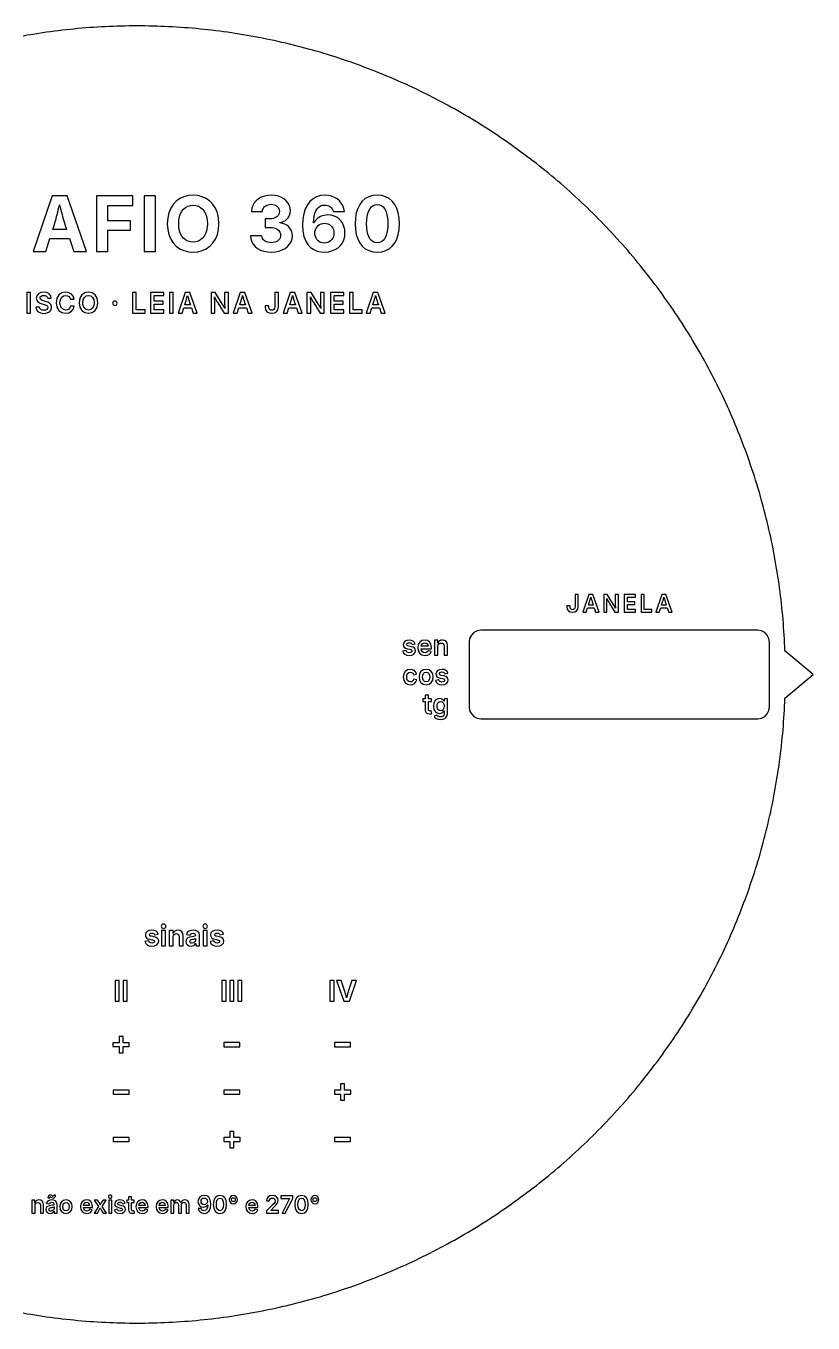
# Model space of a CAD drawing. Header units: millimetres. Extents: x 0 to 202, y 0 to 164.
# Drawn here: x 102 to 201.5, y 0 to 164 of the extents above; entities that cross this region are included whole.
import ezdxf

# ---------------------------------------------------------------- set-up
doc = ezdxf.new("R2010")
doc.units = ezdxf.units.MM
doc.layers.add('CORTE', color=1, linetype='CONTINUOUS')
doc.layers.add('GRAVAR', color=7, linetype='CONTINUOUS')

msp = doc.modelspace()

# ---------------------------------------------------------------- linework, layer by layer
at = {"layer": 'CORTE'}
msp.add_lwpolyline([(101.609, 1.273), (102.1, 1.187), (102.593, 1.104), (103.085, 1.023), (103.579, 0.946), (104.072, 0.872), (104.566, 0.801), (105.061, 0.733), (105.556, 0.668), (106.051, 0.606), (106.547, 0.547), (107.043, 0.491), (107.539, 0.438), (108.036, 0.388), (108.533, 0.341), (109.03, 0.297), (109.527, 0.256), (110.025, 0.218), (110.523, 0.183), (111.021, 0.151), (111.52, 0.122), (112.018, 0.097), (112.517, 0.074), (113.016, 0.054), (113.515, 0.038), (114.014, 0.024), (114.513, 0.013), (115.012, 0.006), (115.511, 0.001), (116.01, 0), (116.509, 0.002), (117.008, 0.006), (117.508, 0.014), (118.007, 0.025), (118.506, 0.038), (119.005, 0.055), (119.503, 0.075), (120.002, 0.098), (120.501, 0.124), (120.999, 0.153), (121.497, 0.184), (121.995, 0.219), (122.493, 0.257), (122.99, 0.298), (123.487, 0.343), (123.984, 0.39), (124.481, 0.44), (124.977, 0.493), (125.473, 0.549), (125.969, 0.608), (126.464, 0.67), (126.959, 0.736), (127.454, 0.804), (127.948, 0.875), (128.441, 0.949), (128.935, 1.027), (129.427, 1.107), (129.92, 1.19), (130.411, 1.276), (130.902, 1.366), (131.393, 1.458), (131.883, 1.553), (132.372, 1.651), (132.861, 1.752), (133.349, 1.856), (133.837, 1.964), (134.324, 2.074), (134.81, 2.187), (135.296, 2.303), (135.78, 2.422), (136.265, 2.543), (136.748, 2.668), (137.23, 2.796), (137.712, 2.927), (138.193, 3.06), (138.673, 3.197), (139.153, 3.336), (139.631, 3.479), (140.109, 3.624), (140.585, 3.772), (141.061, 3.923), (141.536, 4.077), (142.01, 4.234), (142.483, 4.394), (142.955, 4.557), (143.426, 4.722), (143.895, 4.891), (144.364, 5.062), (144.832, 5.236), (145.299, 5.413), (145.765, 5.593), (146.229, 5.775), (146.693, 5.961), (147.155, 6.149), (147.616, 6.34), (148.076, 6.534), (148.535, 6.731), (148.993, 6.93), (149.449, 7.132), (149.904, 7.337), (150.358, 7.545), (150.811, 7.756), (151.262, 7.969), (151.712, 8.185), (152.161, 8.404), (152.608, 8.625), (153.054, 8.849), (153.499, 9.076), (153.942, 9.306), (154.384, 9.538), (154.824, 9.773), (155.263, 10.011), (155.701, 10.251), (156.137, 10.494), (156.571, 10.74), (157.004, 10.988), (157.436, 11.239), (157.866, 11.493), (158.294, 11.749), (158.721, 12.008), (159.146, 12.269), (159.57, 12.533), (159.992, 12.8), (160.413, 13.069), (160.831, 13.34), (161.249, 13.615), (161.664, 13.891), (162.078, 14.171), (162.49, 14.452), (162.9, 14.737), (163.309, 15.023), (163.716, 15.313), (164.121, 15.604), (164.524, 15.898), (164.925, 16.195), (165.325, 16.494), (165.723, 16.796), (166.119, 17.099), (166.513, 17.406), (166.906, 17.714), (167.296, 18.026), (167.684, 18.339), (168.071, 18.655), (168.456, 18.973), (168.838, 19.293), (169.219, 19.616), (169.598, 19.941), (169.975, 20.269), (170.349, 20.599), (170.722, 20.931), (171.093, 21.265), (171.462, 21.601), (171.828, 21.94), (172.193, 22.281), (172.555, 22.624), (172.916, 22.97), (173.274, 23.317), (173.63, 23.667), (173.984, 24.019), (174.336, 24.373), (174.686, 24.729), (175.034, 25.087), (175.379, 25.448), (175.722, 25.81), (176.063, 26.175), (176.402, 26.542), (176.738, 26.91), (177.072, 27.281), (177.404, 27.654), (177.734, 28.029), (178.062, 28.406), (178.387, 28.784), (178.709, 29.165), (179.03, 29.548), (179.348, 29.933), (179.664, 30.319), (179.977, 30.708), (180.288, 31.098), (180.597, 31.49), (180.903, 31.885), (181.207, 32.281), (181.509, 32.678), (181.808, 33.078), (182.104, 33.48), (182.398, 33.883), (182.69, 34.288), (182.979, 34.695), (183.266, 35.104), (183.55, 35.514), (183.832, 35.926), (184.111, 36.34), (184.388, 36.755), (184.662, 37.172), (184.934, 37.591), (185.203, 38.012), (185.469, 38.434), (185.733, 38.858), (185.995, 39.283), (186.253, 39.71), (186.509, 40.138), (186.763, 40.568), (187.014, 41), (187.262, 41.433), (187.508, 41.867), (187.751, 42.303), (187.991, 42.741), (188.229, 43.18), (188.464, 43.62), (188.696, 44.062), (188.926, 44.505), (189.153, 44.95), (189.377, 45.396), (189.598, 45.843), (189.817, 46.292), (190.033, 46.742), (190.246, 47.193), (190.457, 47.646), (190.665, 48.1), (190.87, 48.555), (191.072, 49.012), (191.271, 49.469), (191.468, 49.928), (191.662, 50.388), (191.853, 50.849), (192.041, 51.312), (192.226, 51.775), (192.409, 52.24), (192.589, 52.705), (192.766, 53.172), (192.94, 53.64), (193.111, 54.109), (193.279, 54.579), (193.445, 55.05), (193.607, 55.522), (193.767, 55.995), (193.924, 56.468), (194.078, 56.943), (194.229, 57.419), (194.377, 57.896), (194.522, 58.373), (194.665, 58.852), (194.804, 59.331), (194.941, 59.811), (195.074, 60.292), (195.205, 60.774), (195.333, 61.257), (195.458, 61.74), (195.58, 62.224), (195.698, 62.709), (195.814, 63.194), (195.927, 63.681), (196.037, 64.167), (196.145, 64.655), (196.249, 65.143), (196.35, 65.632), (196.448, 66.121), (196.543, 66.612), (196.635, 67.102), (196.725, 67.593), (196.811, 68.085), (196.894, 68.577), (196.974, 69.07), (197.051, 69.563), (197.126, 70.057), (197.197, 70.551), (197.265, 71.045), (197.33, 71.54), (197.392, 72.035), (197.451, 72.531), (197.508, 73.027), (197.561, 73.523), (197.611, 74.02), (197.658, 74.517), (197.702, 75.014), (197.743, 75.512), (197.781, 76.01), (197.816, 76.508), (197.848, 77.006), (197.877, 77.504), (197.903, 78.003), (197.925, 78.501), (197.945, 79), (201.5, 82), (197.945, 85), (197.925, 85.499), (197.903, 85.997), (197.877, 86.496), (197.848, 86.994), (197.816, 87.492), (197.781, 87.99), (197.743, 88.488), (197.702, 88.986), (197.658, 89.483), (197.611, 89.98), (197.561, 90.477), (197.508, 90.973), (197.451, 91.469), (197.392, 91.965), (197.33, 92.46), (197.265, 92.955), (197.197, 93.449), (197.126, 93.943), (197.051, 94.437), (196.974, 94.93), (196.894, 95.423), (196.811, 95.915), (196.725, 96.407), (196.635, 96.898), (196.543, 97.388), (196.448, 97.879), (196.35, 98.368), (196.249, 98.857), (196.145, 99.345), (196.037, 99.833), (195.927, 100.319), (195.814, 100.806), (195.698, 101.291), (195.58, 101.776), (195.458, 102.26), (195.333, 102.743), (195.205, 103.226), (195.074, 103.708), (194.941, 104.189), (194.804, 104.669), (194.665, 105.148), (194.522, 105.627), (194.377, 106.104), (194.229, 106.581), (194.078, 107.057), (193.924, 107.532), (193.767, 108.005), (193.607, 108.478), (193.445, 108.95), (193.279, 109.421), (193.111, 109.891), (192.94, 110.36), (192.766, 110.828), (192.589, 111.295), (192.409, 111.76), (192.226, 112.225), (192.041, 112.688), (191.853, 113.151), (191.662, 113.612), (191.468, 114.072), (191.271, 114.531), (191.072, 114.988), (190.87, 115.445), (190.665, 115.9), (190.457, 116.354), (190.246, 116.807), (190.033, 117.258), (189.817, 117.708), (189.598, 118.157), (189.377, 118.604), (189.153, 119.05), (188.926, 119.495), (188.696, 119.938), (188.464, 120.38), (188.229, 120.82), (187.991, 121.259), (187.751, 121.697), (187.508, 122.133), (187.262, 122.567), (187.014, 123), (186.763, 123.432), (186.509, 123.862), (186.253, 124.29), (185.995, 124.717), (185.733, 125.142), (185.469, 125.566), (185.203, 125.988), (184.934, 126.409), (184.662, 126.828), (184.388, 127.245), (184.111, 127.66), (183.832, 128.074), (183.55, 128.486), (183.266, 128.896), (182.979, 129.305), (182.69, 129.712), (182.398, 130.117), (182.104, 130.52), (181.808, 130.922), (181.509, 131.322), (181.207, 131.719), (180.903, 132.115), (180.597, 132.51), (180.288, 132.902), (179.977, 133.292), (179.664, 133.681), (179.348, 134.067), (179.03, 134.452), (178.709, 134.835), (178.387, 135.216), (178.062, 135.594), (177.734, 135.971), (177.404, 136.346), (177.072, 136.719), (176.738, 137.09), (176.402, 137.458), (176.063, 137.825), (175.722, 138.19), (175.379, 138.552), (175.034, 138.913), (174.686, 139.271), (174.336, 139.627), (173.984, 139.981), (173.63, 140.333), (173.274, 140.683), (172.916, 141.03), (172.555, 141.376), (172.193, 141.719), (171.828, 142.06), (171.462, 142.399), (171.093, 142.735), (170.722, 143.069), (170.349, 143.401), (169.975, 143.731), (169.598, 144.059), (169.219, 144.384), (168.838, 144.707), (168.456, 145.027), (168.071, 145.345), (167.684, 145.661), (167.296, 145.974), (166.906, 146.286), (166.513, 146.594), (166.119, 146.901), (165.723, 147.204), (165.325, 147.506), (164.925, 147.805), (164.524, 148.102), (164.121, 148.396), (163.716, 148.687), (163.309, 148.977), (162.9, 149.263), (162.49, 149.548), (162.078, 149.829), (161.664, 150.109), (161.249, 150.385), (160.831, 150.66), (160.413, 150.931), (159.992, 151.2), (159.57, 151.467), (159.146, 151.731), (158.721, 151.992), (158.294, 152.251), (157.866, 152.507), (157.436, 152.761), (157.004, 153.012), (156.571, 153.26), (156.137, 153.506), (155.701, 153.749), (155.263, 153.989), (154.824, 154.227), (154.384, 154.462), (153.942, 154.694), (153.499, 154.924), (153.054, 155.151), (152.608, 155.375), (152.161, 155.596), (151.712, 155.815), (151.262, 156.031), (150.811, 156.244), (150.358, 156.455), (149.904, 156.663), (149.449, 156.868), (148.993, 157.07), (148.535, 157.269), (148.076, 157.466), (147.616, 157.66), (147.155, 157.851), (146.693, 158.039), (146.229, 158.225), (145.765, 158.407), (145.299, 158.587), (144.832, 158.764), (144.364, 158.938), (143.895, 159.109), (143.426, 159.278), (142.955, 159.443), (142.483, 159.606), (142.01, 159.766), (141.536, 159.923), (141.061, 160.077), (140.585, 160.228), (140.109, 160.376), (139.631, 160.521), (139.153, 160.664), (138.673, 160.803), (138.193, 160.94), (137.712, 161.073), (137.23, 161.204), (136.748, 161.332), (136.265, 161.457), (135.78, 161.578), (135.296, 161.697), (134.81, 161.813), (134.324, 161.926), (133.837, 162.036), (133.349, 162.144), (132.861, 162.248), (132.372, 162.349), (131.883, 162.447), (131.393, 162.542), (130.902, 162.634), (130.411, 162.724), (129.92, 162.81), (129.427, 162.893), (128.935, 162.973), (128.441, 163.051), (127.948, 163.125), (127.454, 163.196), (126.959, 163.264), (126.464, 163.33), (125.969, 163.392), (125.473, 163.451), (124.977, 163.507), (124.481, 163.56), (123.984, 163.61), (123.487, 163.657), (122.99, 163.702), (122.493, 163.743), (121.995, 163.781), (121.497, 163.816), (120.999, 163.847), (120.501, 163.876), (120.002, 163.902), (119.503, 163.925), (119.005, 163.945), (118.506, 163.962), (118.007, 163.975), (117.508, 163.986), (117.008, 163.994), (116.509, 163.998), (116.01, 164), (115.511, 163.999), (115.012, 163.994), (114.513, 163.987), (114.014, 163.976), (113.515, 163.962), (113.016, 163.946), (112.517, 163.926), (112.018, 163.903), (111.52, 163.878), (111.021, 163.849), (110.523, 163.817), (110.025, 163.782), (109.527, 163.744), (109.03, 163.703), (108.533, 163.659), (108.036, 163.612), (107.539, 163.562), (107.043, 163.509), (106.547, 163.453), (106.051, 163.394), (105.556, 163.332), (105.061, 163.267), (104.566, 163.199), (104.072, 163.128), (103.579, 163.054), (103.085, 162.977), (102.593, 162.896), (102.1, 162.813), (101.609, 162.727)], dxfattribs=at)
msp.add_lwpolyline([(194.5, 76.4), (194.964, 76.473), (195.382, 76.686), (195.714, 77.018), (195.927, 77.436), (196, 77.9), (196, 86.1), (195.927, 86.564), (195.714, 86.982), (195.382, 87.314), (194.964, 87.527), (194.5, 87.6), (159.5, 87.6), (159.036, 87.527), (158.618, 87.314), (158.286, 86.982), (158.073, 86.564), (158, 86.1), (158, 77.9), (158.073, 77.436), (158.286, 77.018), (158.618, 76.686), (159.036, 76.473), (159.5, 76.4)], close=True, dxfattribs=at)
at = {"layer": 'GRAVAR'}
for points in [[(102.891, 135.5), (104.474, 135.5), (104.996, 137.126), (107.481, 137.126), (108.021, 135.5), (109.614, 135.5), (107.162, 142.5), (105.283, 142.5)], [(105.353, 138.248), (105.555, 138.878), (105.625, 139.117), (105.696, 139.366), (105.766, 139.625), (105.837, 139.893), (105.909, 140.171), (105.981, 140.458), (106.055, 140.755), (106.131, 141.061), (106.208, 141.377), (106.289, 141.064), (106.368, 140.76), (106.446, 140.465), (106.522, 140.179), (106.598, 139.902), (106.674, 139.633), (106.749, 139.373), (106.824, 139.121), (106.899, 138.878), (107.11, 138.248)], [(110.879, 135.5), (112.311, 135.5), (112.311, 138.187), (115.172, 138.187), (115.172, 139.357), (112.311, 139.357), (112.311, 141.311), (115.483, 141.311), (115.483, 142.5), (110.879, 142.5)], [(118.358, 142.5), (116.926, 142.5), (116.926, 135.5), (118.358, 135.5)], [(123.099, 135.406), (123.7, 135.454), (124.26, 135.596), (124.771, 135.83), (125.225, 136.153), (125.614, 136.561), (125.93, 137.052), (126.166, 137.623), (126.314, 138.272), (126.364, 138.995), (126.314, 139.721), (126.166, 140.372), (125.93, 140.945), (125.614, 141.438), (125.225, 141.847), (124.771, 142.169), (124.26, 142.403), (123.7, 142.546), (123.099, 142.594), (122.499, 142.546), (121.939, 142.403), (121.428, 142.169), (120.974, 141.847), (120.585, 141.438), (120.268, 140.945), (120.032, 140.372), (119.885, 139.721), (119.834, 138.995), (119.885, 138.273), (120.032, 137.625), (120.268, 137.054), (120.585, 136.563), (120.974, 136.154), (121.428, 135.831), (121.939, 135.597), (122.499, 135.454), (123.099, 135.406)], [(123.099, 136.679), (122.751, 136.709), (122.433, 136.799), (122.148, 136.947), (121.898, 137.152), (121.688, 137.413), (121.518, 137.729), (121.394, 138.099), (121.317, 138.521), (121.291, 138.995), (121.317, 139.471), (121.394, 139.895), (121.518, 140.266), (121.688, 140.584), (121.898, 140.846), (122.148, 141.052), (122.433, 141.201), (122.751, 141.291), (123.099, 141.321), (123.447, 141.291), (123.765, 141.201), (124.051, 141.053), (124.3, 140.848), (124.511, 140.586), (124.68, 140.268), (124.805, 139.897), (124.882, 139.472), (124.908, 138.995), (124.882, 138.521), (124.805, 138.099), (124.68, 137.729), (124.511, 137.413), (124.3, 137.152), (124.051, 136.947), (123.765, 136.799), (123.447, 136.709), (123.099, 136.679)], [(132.981, 135.406), (133.483, 135.437), (133.947, 135.528), (134.367, 135.673), (134.737, 135.869), (135.052, 136.112), (135.307, 136.396), (135.496, 136.719), (135.613, 137.074), (135.654, 137.459), (135.634, 137.739), (135.574, 138), (135.475, 138.238), (135.337, 138.452), (135.161, 138.64), (134.948, 138.799), (134.698, 138.929), (134.411, 139.026), (134.089, 139.089), (134.089, 139.141), (134.338, 139.206), (134.567, 139.299), (134.774, 139.42), (134.955, 139.566), (135.109, 139.736), (135.232, 139.929), (135.324, 140.143), (135.381, 140.377), (135.4, 140.63), (135.365, 140.986), (135.263, 141.319), (135.098, 141.626), (134.874, 141.9), (134.595, 142.135), (134.264, 142.328), (133.886, 142.472), (133.465, 142.563), (133.004, 142.594), (132.543, 142.564), (132.114, 142.475), (131.723, 142.333), (131.374, 142.14), (131.075, 141.901), (130.831, 141.62), (130.647, 141.3), (130.53, 140.945), (130.486, 140.56), (131.867, 140.56), (131.889, 140.734), (131.945, 140.892), (132.03, 141.032), (132.142, 141.154), (132.278, 141.257), (132.434, 141.339), (132.608, 141.398), (132.796, 141.435), (132.995, 141.448), (133.189, 141.434), (133.367, 141.395), (133.527, 141.333), (133.667, 141.247), (133.786, 141.141), (133.881, 141.016), (133.951, 140.873), (133.995, 140.714), (134.009, 140.541), (133.992, 140.361), (133.942, 140.197), (133.861, 140.049), (133.752, 139.919), (133.616, 139.809), (133.456, 139.721), (133.274, 139.656), (133.073, 139.615), (132.854, 139.601), (132.205, 139.601), (132.205, 138.535), (132.854, 138.535), (133.113, 138.52), (133.346, 138.478), (133.554, 138.409), (133.733, 138.316), (133.883, 138.2), (134.002, 138.064), (134.089, 137.91), (134.142, 137.739), (134.16, 137.553), (134.142, 137.37), (134.091, 137.203), (134.009, 137.052), (133.897, 136.919), (133.759, 136.807), (133.597, 136.717), (133.412, 136.65), (133.207, 136.609), (132.985, 136.595), (132.771, 136.607), (132.57, 136.644), (132.387, 136.703), (132.223, 136.784), (132.081, 136.885), (131.965, 137.005), (131.876, 137.142), (131.817, 137.295), (131.792, 137.464), (130.35, 137.464), (130.395, 137.073), (130.514, 136.713), (130.702, 136.389), (130.953, 136.105), (131.263, 135.864), (131.626, 135.669), (132.037, 135.526), (132.49, 135.437), (132.981, 135.406)], [(139.709, 135.406), (140.205, 135.443), (140.66, 135.55), (141.069, 135.723), (141.428, 135.955), (141.732, 136.243), (141.977, 136.58), (142.157, 136.962), (142.269, 137.384), (142.307, 137.84), (142.273, 138.264), (142.177, 138.655), (142.022, 139.01), (141.814, 139.323), (141.558, 139.59), (141.259, 139.806), (140.921, 139.966), (140.55, 140.065), (140.15, 140.099), (139.899, 140.086), (139.656, 140.046), (139.424, 139.982), (139.206, 139.893), (139.003, 139.781), (138.819, 139.647), (138.654, 139.492), (138.511, 139.317), (138.393, 139.122), (138.346, 139.122), (138.364, 139.563), (138.418, 139.961), (138.507, 140.316), (138.631, 140.623), (138.79, 140.881), (138.982, 141.086), (139.209, 141.235), (139.468, 141.327), (139.76, 141.358), (139.939, 141.347), (140.104, 141.314), (140.256, 141.261), (140.393, 141.188), (140.514, 141.096), (140.618, 140.986), (140.705, 140.859), (140.773, 140.717), (140.822, 140.56), (142.232, 140.56), (142.155, 140.933), (142.021, 141.281), (141.834, 141.599), (141.596, 141.882), (141.311, 142.125), (140.982, 142.322), (140.611, 142.47), (140.203, 142.562), (139.76, 142.594), (139.211, 142.543), (138.711, 142.391), (138.264, 142.143), (137.875, 141.802), (137.548, 141.371), (137.287, 140.856), (137.095, 140.259), (136.977, 139.584), (136.937, 138.836), (136.985, 138.042), (137.123, 137.368), (137.339, 136.806), (137.624, 136.35), (137.967, 135.992), (138.357, 135.725), (138.785, 135.543), (139.239, 135.439), (139.709, 135.406)], [(146.385, 135.406), (146.949, 135.454), (147.455, 135.598), (147.902, 135.832), (148.286, 136.156), (148.605, 136.565), (148.857, 137.056), (149.041, 137.627), (149.152, 138.275), (149.19, 138.995), (149.152, 139.715), (149.04, 140.363), (148.855, 140.935), (148.602, 141.428), (148.282, 141.839), (147.897, 142.164), (147.452, 142.401), (146.947, 142.545), (146.385, 142.594), (145.825, 142.545), (145.321, 142.401), (144.876, 142.164), (144.493, 141.839), (144.173, 141.428), (143.92, 140.935), (143.736, 140.363), (143.623, 139.715), (143.585, 138.995), (143.623, 138.275), (143.735, 137.627), (143.919, 137.056), (144.171, 136.565), (144.491, 136.156), (144.874, 135.832), (145.319, 135.598), (145.824, 135.454), (146.385, 135.406)], [(146.385, 136.595), (146.112, 136.626), (145.868, 136.721), (145.654, 136.876), (145.471, 137.09), (145.32, 137.362), (145.201, 137.69), (145.116, 138.073), (145.064, 138.508), (145.046, 138.995), (145.064, 139.483), (145.116, 139.92), (145.202, 140.304), (145.322, 140.634), (145.473, 140.909), (145.656, 141.125), (145.87, 141.282), (146.113, 141.378), (146.385, 141.41), (146.659, 141.378), (146.903, 141.283), (147.118, 141.126), (147.301, 140.91), (147.453, 140.636), (147.573, 140.306), (147.659, 139.921), (147.711, 139.484), (147.729, 138.995), (147.711, 138.508), (147.659, 138.073), (147.573, 137.69), (147.453, 137.362), (147.301, 137.09), (147.118, 136.876), (146.903, 136.721), (146.659, 136.626), (146.385, 136.595)], [(139.699, 136.543), (139.475, 136.563), (139.267, 136.622), (139.077, 136.715), (138.91, 136.839), (138.767, 136.99), (138.65, 137.165), (138.564, 137.36), (138.51, 137.572), (138.492, 137.797), (138.511, 138.021), (138.566, 138.232), (138.655, 138.427), (138.774, 138.603), (138.919, 138.754), (139.088, 138.879), (139.279, 138.972), (139.486, 139.031), (139.709, 139.052), (139.933, 139.032), (140.141, 138.975), (140.33, 138.884), (140.496, 138.763), (140.639, 138.613), (140.754, 138.439), (140.84, 138.244), (140.893, 138.03), (140.911, 137.802), (140.893, 137.571), (140.838, 137.355), (140.751, 137.158), (140.633, 136.983), (140.489, 136.833), (140.321, 136.711), (140.131, 136.62), (139.923, 136.563), (139.699, 136.543)], [(102.527, 130.3), (102.061, 130.3), (102.061, 127.7), (102.527, 127.7)], [(104.213, 127.66), (104.629, 127.716), (104.938, 127.873), (105.131, 128.116), (105.197, 128.429), (105.132, 128.724), (104.96, 128.938), (104.715, 129.084), (104.433, 129.176), (104.19, 129.239), (104.032, 129.286), (103.89, 129.356), (103.787, 129.456), (103.747, 129.597), (103.78, 129.733), (103.873, 129.842), (104.021, 129.913), (104.218, 129.939), (104.41, 129.915), (104.561, 129.847), (104.663, 129.736), (104.71, 129.588), (105.162, 129.588), (105.089, 129.888), (104.897, 130.124), (104.604, 130.279), (104.225, 130.335), (103.847, 130.28), (103.546, 130.124), (103.348, 129.882), (103.276, 129.569), (103.323, 129.321), (103.459, 129.124), (103.676, 128.976), (103.967, 128.871), (104.262, 128.794), (104.454, 128.735), (104.602, 128.662), (104.697, 128.564), (104.731, 128.433), (104.693, 128.28), (104.586, 128.162), (104.421, 128.085), (104.21, 128.058), (104.003, 128.083), (103.834, 128.158), (103.716, 128.285), (103.663, 128.464), (103.204, 128.464), (103.286, 128.122), (103.49, 127.87), (103.803, 127.713), (104.213, 127.66)], [(106.983, 127.665), (107.403, 127.736), (107.735, 127.929), (107.965, 128.215), (108.08, 128.566), (107.609, 128.566), (107.531, 128.36), (107.393, 128.209), (107.208, 128.114), (106.988, 128.082), (106.696, 128.141), (106.466, 128.316), (106.315, 128.603), (106.26, 128.998), (106.314, 129.391), (106.465, 129.679), (106.696, 129.857), (106.99, 129.918), (107.209, 129.886), (107.394, 129.791), (107.532, 129.64), (107.609, 129.434), (108.079, 129.434), (107.953, 129.815), (107.714, 130.098), (107.383, 130.274), (106.983, 130.335), (106.51, 130.244), (106.133, 129.982), (105.883, 129.562), (105.793, 128.998), (105.882, 128.437), (106.131, 128.018), (106.508, 127.756), (106.983, 127.665)], [(109.871, 127.665), (110.344, 127.755), (110.722, 128.017), (110.972, 128.436), (111.063, 128.998), (110.972, 129.562), (110.722, 129.982), (110.344, 130.244), (109.871, 130.335), (109.397, 130.244), (109.018, 129.982), (108.767, 129.562), (108.676, 128.998), (108.767, 128.437), (109.018, 128.018), (109.397, 127.756), (109.871, 127.665)], [(109.871, 128.082), (109.578, 128.142), (109.348, 128.318), (109.197, 128.606), (109.143, 128.998), (109.197, 129.393), (109.348, 129.681), (109.578, 129.858), (109.871, 129.918), (110.162, 129.858), (110.391, 129.682), (110.54, 129.394), (110.594, 128.998), (110.54, 128.605), (110.391, 128.318), (110.162, 128.142), (109.871, 128.082)], [(115.445, 127.7), (117.059, 127.7), (117.059, 128.093), (115.911, 128.093), (115.911, 130.3), (115.445, 130.3)], [(117.715, 127.7), (119.411, 127.7), (119.411, 128.093), (118.181, 128.093), (118.181, 128.819), (119.314, 128.819), (119.314, 129.206), (118.181, 129.206), (118.181, 129.907), (119.404, 129.907), (119.404, 130.3), (117.715, 130.3)], [(120.595, 130.3), (120.129, 130.3), (120.129, 127.7), (120.595, 127.7)], [(121.194, 127.7), (121.704, 127.7), (121.916, 128.344), (122.888, 128.344), (123.11, 127.7), (123.621, 127.7), (122.693, 130.3), (122.101, 130.3)], [(122.04, 128.719), (122.15, 129.051), (122.205, 129.236), (122.264, 129.445), (122.326, 129.678), (122.393, 129.937), (122.462, 129.681), (122.527, 129.449), (122.589, 129.239), (122.648, 129.051), (122.761, 128.719)], [(125.369, 127.7), (125.844, 127.7), (125.844, 128.991), (125.841, 129.123), (125.834, 129.295), (125.823, 129.5), (125.81, 129.731), (125.929, 129.503), (126.029, 129.315), (126.122, 129.15), (126.219, 128.99), (127.03, 127.7), (127.559, 127.7), (127.559, 130.3), (127.086, 130.3), (127.086, 128.935), (127.088, 128.799), (127.093, 128.633), (127.102, 128.451), (127.114, 128.262), (127.029, 128.445), (126.946, 128.607), (126.868, 128.747), (126.795, 128.867), (125.896, 130.3), (125.369, 130.3)], [(128.158, 127.7), (128.667, 127.7), (128.88, 128.344), (129.852, 128.344), (130.074, 127.7), (130.585, 127.7), (129.657, 130.3), (129.065, 130.3)], [(129.004, 128.719), (129.114, 129.051), (129.169, 129.236), (129.228, 129.445), (129.29, 129.678), (129.357, 129.937), (129.426, 129.681), (129.491, 129.449), (129.553, 129.239), (129.611, 129.051), (129.725, 128.719)], [(133.048, 127.665), (133.393, 127.718), (133.656, 127.874), (133.824, 128.126), (133.882, 128.47), (133.882, 130.3), (133.42, 130.3), (133.42, 128.464), (133.393, 128.284), (133.318, 128.154), (133.201, 128.075), (133.048, 128.049), (132.893, 128.075), (132.775, 128.154), (132.699, 128.284), (132.673, 128.464), (132.673, 128.616), (132.207, 128.616), (132.207, 128.468), (132.266, 128.125), (132.435, 127.873), (132.7, 127.718), (133.048, 127.665)], [(134.48, 127.7), (134.989, 127.7), (135.202, 128.344), (136.174, 128.344), (136.396, 127.7), (136.907, 127.7), (135.978, 130.3), (135.387, 130.3)], [(135.326, 128.719), (135.436, 129.051), (135.491, 129.236), (135.549, 129.445), (135.611, 129.678), (135.678, 129.937), (135.748, 129.681), (135.813, 129.449), (135.874, 129.239), (135.933, 129.051), (136.047, 128.719)], [(137.504, 127.7), (137.979, 127.7), (137.979, 128.991), (137.976, 129.123), (137.969, 129.295), (137.958, 129.5), (137.946, 129.731), (138.064, 129.503), (138.164, 129.315), (138.257, 129.15), (138.354, 128.99), (139.165, 127.7), (139.694, 127.7), (139.694, 130.3), (139.221, 130.3), (139.221, 128.935), (139.223, 128.799), (139.228, 128.633), (139.237, 128.451), (139.249, 128.262), (139.164, 128.445), (139.081, 128.607), (139.003, 128.747), (138.93, 128.867), (138.031, 130.3), (137.504, 130.3)], [(140.467, 127.7), (142.164, 127.7), (142.164, 128.093), (140.933, 128.093), (140.933, 128.819), (142.066, 128.819), (142.066, 129.206), (140.933, 129.206), (140.933, 129.907), (142.157, 129.907), (142.157, 130.3), (140.467, 130.3)], [(142.881, 127.7), (144.495, 127.7), (144.495, 128.093), (143.347, 128.093), (143.347, 130.3), (142.881, 130.3)], [(144.977, 127.7), (145.487, 127.7), (145.7, 128.344), (146.672, 128.344), (146.893, 127.7), (147.405, 127.7), (146.476, 130.3), (145.885, 130.3)], [(145.824, 128.719), (145.934, 129.051), (145.989, 129.236), (146.047, 129.445), (146.109, 129.678), (146.176, 129.937), (146.246, 129.681), (146.311, 129.449), (146.372, 129.239), (146.431, 129.051), (146.544, 128.719)], [(113.212, 128.654), (113.322, 128.676), (113.411, 128.735), (113.471, 128.824), (113.493, 128.934), (113.471, 129.043), (113.411, 129.131), (113.322, 129.19), (113.212, 129.211), (113.102, 129.19), (113.013, 129.131), (112.954, 129.043), (112.933, 128.934), (112.954, 128.824), (113.013, 128.735), (113.102, 128.676), (113.212, 128.654)], [(171.082, 89.87), (171.374, 89.915), (171.597, 90.047), (171.738, 90.26), (171.788, 90.551), (171.788, 92.1), (171.397, 92.1), (171.397, 90.547), (171.374, 90.394), (171.311, 90.284), (171.212, 90.218), (171.082, 90.195), (170.951, 90.218), (170.851, 90.284), (170.787, 90.394), (170.765, 90.547), (170.765, 90.675), (170.371, 90.675), (170.371, 90.55), (170.42, 90.26), (170.563, 90.047), (170.787, 89.915), (171.082, 89.87)], [(172.382, 89.9), (172.813, 89.9), (172.993, 90.445), (173.816, 90.445), (174.003, 89.9), (174.436, 89.9), (173.65, 92.1), (173.15, 92.1)], [(175.029, 89.9), (175.431, 89.9), (175.431, 90.993), (175.429, 91.104), (175.423, 91.25), (175.414, 91.423), (175.403, 91.619), (175.503, 91.426), (175.588, 91.267), (175.667, 91.127), (175.749, 90.991), (176.435, 89.9), (176.882, 89.9), (176.882, 92.1), (176.482, 92.1), (176.482, 90.945), (176.484, 90.83), (176.489, 90.69), (176.496, 90.535), (176.506, 90.375), (176.434, 90.531), (176.364, 90.667), (176.298, 90.786), (176.236, 90.888), (175.475, 92.1), (175.029, 92.1)], [(177.625, 89.9), (179.061, 89.9), (179.061, 90.232), (178.02, 90.232), (178.02, 90.846), (178.978, 90.846), (178.978, 91.174), (178.02, 91.174), (178.02, 91.768), (179.055, 91.768), (179.055, 92.1), (177.625, 92.1)], [(179.756, 89.9), (181.122, 89.9), (181.122, 90.232), (180.151, 90.232), (180.151, 92.1), (179.756, 92.1)], [(181.618, 89.9), (182.05, 89.9), (182.23, 90.445), (183.052, 90.445), (183.24, 89.9), (183.672, 89.9), (182.887, 92.1), (182.386, 92.1)], [(173.098, 90.762), (173.191, 91.043), (173.238, 91.2), (173.287, 91.376), (173.34, 91.574), (173.396, 91.793), (173.455, 91.576), (173.51, 91.38), (173.562, 91.203), (173.612, 91.043), (173.708, 90.762)], [(182.335, 90.762), (182.428, 91.043), (182.474, 91.2), (182.524, 91.376), (182.576, 91.574), (182.633, 91.793), (182.692, 91.576), (182.747, 91.38), (182.799, 91.203), (182.848, 91.043), (182.944, 90.762)], [(150.419, 84.411), (150.745, 84.455), (151, 84.578), (151.166, 84.768), (151.225, 85.012), (151.193, 85.192), (151.096, 85.336), (150.932, 85.445), (150.7, 85.519), (150.381, 85.586), (150.258, 85.623), (150.176, 85.671), (150.129, 85.731), (150.114, 85.806), (150.139, 85.894), (150.208, 85.963), (150.311, 86.008), (150.44, 86.024), (150.573, 86.006), (150.675, 85.955), (150.747, 85.881), (150.792, 85.789), (151.181, 85.866), (151.092, 86.064), (150.939, 86.217), (150.72, 86.315), (150.435, 86.349), (150.127, 86.309), (149.888, 86.194), (149.733, 86.015), (149.678, 85.779), (149.71, 85.592), (149.809, 85.442), (149.973, 85.33), (150.205, 85.254), (150.525, 85.185), (150.637, 85.151), (150.716, 85.105), (150.763, 85.045), (150.779, 84.97), (150.754, 84.881), (150.684, 84.81), (150.573, 84.762), (150.428, 84.745), (150.283, 84.762), (150.17, 84.813), (150.086, 84.899), (150.034, 85.02), (149.626, 84.943), (149.717, 84.716), (149.885, 84.55), (150.123, 84.447), (150.419, 84.411)], [(152.426, 84.411), (152.715, 84.447), (152.949, 84.549), (153.122, 84.708), (153.227, 84.915), (152.826, 84.997), (152.766, 84.892), (152.678, 84.816), (152.565, 84.769), (152.431, 84.754), (152.239, 84.787), (152.09, 84.884), (151.99, 85.045), (151.95, 85.265), (153.255, 85.265), (153.255, 85.403), (153.185, 85.828), (152.998, 86.123), (152.725, 86.294), (152.398, 86.349), (152.033, 86.278), (151.755, 86.079), (151.577, 85.772), (151.515, 85.376), (151.578, 84.978), (151.759, 84.674), (152.045, 84.48), (152.426, 84.411)], [(151.951, 85.562), (151.992, 85.737), (152.083, 85.878), (152.22, 85.973), (152.399, 86.007), (152.573, 85.975), (152.703, 85.885), (152.789, 85.745), (152.831, 85.562)], [(154.065, 85.549), (154.095, 85.731), (154.178, 85.866), (154.305, 85.95), (154.466, 85.979), (154.62, 85.951), (154.735, 85.872), (154.807, 85.745), (154.832, 85.576), (154.832, 84.45), (155.268, 84.45), (155.268, 85.643), (155.223, 85.944), (155.093, 86.165), (154.89, 86.302), (154.628, 86.349), (154.436, 86.324), (154.276, 86.249), (154.146, 86.125), (154.047, 85.952), (154.042, 86.326), (153.629, 86.326), (153.629, 84.45), (154.065, 84.45)], [(150.564, 80.711), (150.857, 80.753), (151.098, 80.872), (151.276, 81.062), (151.378, 81.314), (150.97, 81.399), (150.918, 81.262), (150.832, 81.156), (150.714, 81.089), (150.567, 81.065), (150.368, 81.113), (150.226, 81.242), (150.141, 81.437), (150.112, 81.68), (150.141, 81.924), (150.226, 82.119), (150.368, 82.248), (150.567, 82.295), (150.712, 82.273), (150.828, 82.208), (150.913, 82.107), (150.965, 81.975), (151.372, 82.06), (151.271, 82.307), (151.095, 82.492), (150.855, 82.609), (150.564, 82.649), (150.193, 82.58), (149.911, 82.383), (149.731, 82.076), (149.668, 81.678), (149.731, 81.283), (149.911, 80.978), (150.193, 80.781), (150.564, 80.711)], [(152.565, 80.711), (152.936, 80.781), (153.219, 80.978), (153.4, 81.283), (153.463, 81.678), (153.4, 82.076), (153.219, 82.383), (152.936, 82.58), (152.565, 82.649), (152.195, 82.58), (151.912, 82.383), (151.733, 82.076), (151.669, 81.678), (151.733, 81.283), (151.912, 80.978), (152.195, 80.781), (152.565, 80.711)], [(152.565, 81.065), (152.367, 81.113), (152.226, 81.244), (152.142, 81.439), (152.114, 81.68), (152.142, 81.922), (152.226, 82.117), (152.367, 82.248), (152.565, 82.295), (152.765, 82.248), (152.907, 82.117), (152.992, 81.922), (153.02, 81.68), (152.992, 81.439), (152.907, 81.244), (152.765, 81.113), (152.565, 81.065)], [(154.554, 80.711), (154.879, 80.755), (155.134, 80.878), (155.3, 81.068), (155.359, 81.312), (155.327, 81.492), (155.23, 81.636), (155.066, 81.745), (154.834, 81.819), (154.515, 81.886), (154.393, 81.923), (154.31, 81.971), (154.263, 82.031), (154.248, 82.106), (154.273, 82.194), (154.342, 82.263), (154.445, 82.308), (154.574, 82.324), (154.708, 82.306), (154.809, 82.255), (154.881, 82.181), (154.926, 82.089), (155.315, 82.166), (155.227, 82.364), (155.073, 82.517), (154.854, 82.615), (154.569, 82.649), (154.261, 82.609), (154.022, 82.494), (153.867, 82.315), (153.812, 82.079), (153.845, 81.892), (153.943, 81.742), (154.107, 81.63), (154.339, 81.554), (154.659, 81.485), (154.771, 81.451), (154.85, 81.405), (154.897, 81.345), (154.913, 81.27), (154.888, 81.181), (154.818, 81.11), (154.707, 81.062), (154.562, 81.045), (154.418, 81.062), (154.304, 81.113), (154.221, 81.199), (154.168, 81.32), (153.76, 81.243), (153.851, 81.016), (154.02, 80.85), (154.257, 80.747), (154.554, 80.711)], [(153.237, 78.926), (152.874, 78.926), (152.874, 79.372), (152.438, 79.372), (152.438, 78.926), (152.171, 78.926), (152.171, 78.584), (152.438, 78.584), (152.438, 77.542), (152.475, 77.321), (152.583, 77.159), (152.758, 77.059), (152.997, 77.025), (153.068, 77.027), (153.141, 77.034), (153.216, 77.047), (153.289, 77.065), (153.22, 77.402), (153.183, 77.395), (153.139, 77.388), (153.096, 77.383), (153.06, 77.381), (152.975, 77.392), (152.918, 77.429), (152.885, 77.49), (152.874, 77.579), (152.874, 78.584), (153.237, 78.584)], [(154.391, 76.308), (154.741, 76.353), (155.019, 76.489), (155.202, 76.718), (155.268, 77.045), (155.268, 78.926), (154.841, 78.926), (154.841, 78.615), (154.817, 78.615), (154.751, 78.724), (154.646, 78.832), (154.491, 78.916), (154.275, 78.949), (153.971, 78.886), (153.725, 78.702), (153.56, 78.402), (153.5, 77.993), (153.56, 77.592), (153.724, 77.307), (153.969, 77.136), (154.272, 77.079), (154.482, 77.107), (154.632, 77.181), (154.735, 77.28), (154.8, 77.386), (154.837, 77.386), (154.837, 77.032), (154.805, 76.857), (154.715, 76.735), (154.573, 76.664), (154.389, 76.641), (154.212, 76.662), (154.085, 76.718), (153.998, 76.794), (153.941, 76.876), (153.572, 76.743), (153.676, 76.57), (153.848, 76.433), (154.086, 76.341), (154.391, 76.308)], [(154.394, 77.422), (154.201, 77.464), (154.061, 77.58), (153.975, 77.761), (153.946, 77.996), (153.975, 78.233), (154.06, 78.421), (154.2, 78.545), (154.394, 78.59), (154.586, 78.547), (154.725, 78.427), (154.81, 78.239), (154.839, 77.996), (154.81, 77.755), (154.724, 77.575), (154.584, 77.462), (154.394, 77.422)], [(117.878, 47.662), (118.23, 47.708), (118.506, 47.838), (118.686, 48.04), (118.751, 48.302), (118.717, 48.491), (118.613, 48.641), (118.439, 48.753), (118.192, 48.829), (117.842, 48.899), (117.724, 48.933), (117.647, 48.979), (117.604, 49.035), (117.59, 49.103), (117.614, 49.183), (117.678, 49.245), (117.775, 49.286), (117.894, 49.3), (118.022, 49.283), (118.121, 49.236), (118.192, 49.165), (118.236, 49.073), (118.7, 49.155), (118.607, 49.371), (118.44, 49.534), (118.199, 49.639), (117.887, 49.675), (117.551, 49.633), (117.292, 49.513), (117.126, 49.323), (117.067, 49.07), (117.102, 48.871), (117.207, 48.713), (117.382, 48.594), (117.629, 48.517), (117.966, 48.447), (118.077, 48.415), (118.155, 48.372), (118.202, 48.316), (118.217, 48.246), (118.194, 48.165), (118.13, 48.102), (118.028, 48.06), (117.894, 48.046), (117.75, 48.062), (117.637, 48.113), (117.555, 48.198), (117.503, 48.318), (117.016, 48.234), (117.114, 47.991), (117.296, 47.812), (117.555, 47.7), (117.878, 47.662)], [(119.367, 49.906), (119.478, 49.927), (119.57, 49.984), (119.632, 50.069), (119.655, 50.174), (119.632, 50.279), (119.57, 50.364), (119.478, 50.422), (119.367, 50.443), (119.255, 50.422), (119.163, 50.364), (119.102, 50.279), (119.079, 50.174), (119.102, 50.069), (119.163, 49.984), (119.255, 49.927), (119.367, 49.906)], [(119.105, 47.7), (119.629, 47.7), (119.629, 49.651), (119.105, 49.651)], [(120.597, 48.829), (120.625, 49.002), (120.703, 49.13), (120.822, 49.21), (120.976, 49.237), (121.124, 49.211), (121.234, 49.135), (121.304, 49.013), (121.328, 48.85), (121.328, 47.7), (121.852, 47.7), (121.852, 48.941), (121.804, 49.248), (121.668, 49.479), (121.457, 49.625), (121.182, 49.675), (120.976, 49.647), (120.807, 49.564), (120.673, 49.429), (120.574, 49.248), (120.567, 49.651), (120.074, 49.651), (120.074, 47.7), (120.597, 47.7)], [(122.843, 47.662), (123.04, 47.684), (123.201, 47.748), (123.325, 47.846), (123.413, 47.97), (123.431, 47.97), (123.431, 47.7), (123.926, 47.7), (123.926, 49.014), (123.856, 49.317), (123.67, 49.522), (123.405, 49.638), (123.099, 49.675), (122.796, 49.64), (122.548, 49.536), (122.363, 49.369), (122.25, 49.143), (122.729, 49.063), (122.776, 49.151), (122.853, 49.222), (122.961, 49.27), (123.098, 49.288), (123.228, 49.271), (123.324, 49.22), (123.383, 49.138), (123.403, 49.028), (123.403, 49.019), (123.376, 48.943), (123.292, 48.897), (123.145, 48.868), (122.93, 48.845), (122.653, 48.797), (122.418, 48.695), (122.255, 48.519), (122.194, 48.246), (122.243, 47.992), (122.379, 47.809), (122.585, 47.699), (122.843, 47.662)], [(124.635, 49.906), (124.746, 49.927), (124.838, 49.984), (124.9, 50.069), (124.923, 50.174), (124.9, 50.279), (124.838, 50.364), (124.746, 50.422), (124.635, 50.443), (124.523, 50.422), (124.431, 50.364), (124.37, 50.279), (124.347, 50.174), (124.37, 50.069), (124.431, 49.984), (124.523, 49.927), (124.635, 49.906)], [(124.373, 47.7), (124.897, 47.7), (124.897, 49.651), (124.373, 49.651)], [(126.116, 47.662), (126.468, 47.708), (126.744, 47.838), (126.924, 48.04), (126.989, 48.302), (126.955, 48.491), (126.851, 48.641), (126.677, 48.753), (126.43, 48.829), (126.08, 48.899), (125.962, 48.933), (125.885, 48.979), (125.842, 49.035), (125.828, 49.103), (125.852, 49.183), (125.916, 49.245), (126.012, 49.286), (126.132, 49.3), (126.26, 49.283), (126.359, 49.236), (126.43, 49.165), (126.474, 49.073), (126.938, 49.155), (126.845, 49.371), (126.678, 49.534), (126.437, 49.639), (126.125, 49.675), (125.789, 49.633), (125.53, 49.513), (125.364, 49.323), (125.305, 49.07), (125.34, 48.871), (125.445, 48.713), (125.62, 48.594), (125.867, 48.517), (126.204, 48.447), (126.315, 48.415), (126.393, 48.372), (126.44, 48.316), (126.455, 48.246), (126.432, 48.165), (126.368, 48.102), (126.266, 48.06), (126.132, 48.046), (125.988, 48.062), (125.875, 48.113), (125.793, 48.198), (125.741, 48.318), (125.254, 48.234), (125.352, 47.991), (125.534, 47.812), (125.792, 47.7), (126.116, 47.662)], [(122.991, 48.03), (122.872, 48.044), (122.779, 48.088), (122.718, 48.16), (122.696, 48.26), (122.719, 48.363), (122.785, 48.439), (122.887, 48.49), (123.019, 48.52), (123.119, 48.534), (123.232, 48.554), (123.335, 48.578), (123.406, 48.609), (123.406, 48.398), (123.376, 48.254), (123.29, 48.137), (123.159, 48.058), (122.991, 48.03)], [(113.764, 43.3), (113.232, 43.3), (113.232, 40.7), (113.764, 40.7)], [(114.768, 43.3), (114.236, 43.3), (114.236, 40.7), (114.768, 40.7)], [(127.263, 43.3), (126.731, 43.3), (126.731, 40.7), (127.263, 40.7)], [(128.266, 43.3), (127.734, 43.3), (127.734, 40.7), (128.266, 40.7)], [(129.269, 43.3), (128.737, 43.3), (128.737, 40.7), (129.269, 40.7)], [(140.932, 43.3), (140.4, 43.3), (140.4, 40.7), (140.932, 40.7)], [(142.164, 40.7), (142.86, 40.7), (143.75, 43.3), (143.162, 43.3), (142.761, 42.045), (142.702, 41.842), (142.641, 41.622), (142.579, 41.385), (142.515, 41.129), (142.449, 41.384), (142.385, 41.621), (142.322, 41.841), (142.26, 42.045), (141.845, 43.3), (141.253, 43.3)], [(113.744, 34.165), (114.256, 34.165), (114.256, 34.956), (115.033, 34.956), (115.033, 35.44), (114.256, 35.44), (114.256, 36.231), (113.744, 36.231), (113.744, 35.44), (112.969, 35.44), (112.969, 34.956), (113.744, 34.956)], [(129.021, 35.454), (126.981, 35.454), (126.981, 34.94), (129.021, 34.94)], [(143.021, 35.454), (140.981, 35.454), (140.981, 34.94), (143.021, 34.94)], [(141.744, 28.165), (142.256, 28.165), (142.256, 28.956), (143.033, 28.956), (143.033, 29.44), (142.256, 29.44), (142.256, 30.231), (141.744, 30.231), (141.744, 29.44), (140.969, 29.44), (140.969, 28.956), (141.744, 28.956)], [(115.021, 29.454), (112.981, 29.454), (112.981, 28.94), (115.021, 28.94)], [(129.021, 29.454), (126.981, 29.454), (126.981, 28.94), (129.021, 28.94)], [(115.021, 23.454), (112.981, 23.454), (112.981, 22.94), (115.021, 22.94)], [(127.744, 22.165), (128.256, 22.165), (128.256, 22.956), (129.033, 22.956), (129.033, 23.44), (128.256, 23.44), (128.256, 24.231), (127.744, 24.231), (127.744, 23.44), (126.969, 23.44), (126.969, 22.956), (127.744, 22.956)], [(143.021, 23.454), (140.981, 23.454), (140.981, 22.94), (143.021, 22.94)], [(103.112, 14.867), (103.138, 15.027), (103.211, 15.146), (103.323, 15.22), (103.465, 15.245), (103.6, 15.221), (103.701, 15.151), (103.765, 15.04), (103.787, 14.891), (103.787, 13.9), (104.171, 13.9), (104.171, 14.95), (104.13, 15.214), (104.016, 15.41), (103.838, 15.53), (103.607, 15.571), (103.438, 15.549), (103.297, 15.483), (103.183, 15.374), (103.096, 15.221), (103.091, 15.551), (102.728, 15.551), (102.728, 13.9), (103.112, 13.9)], [(105.039, 13.866), (105.213, 13.887), (105.351, 13.944), (105.454, 14.027), (105.525, 14.127), (105.539, 14.127), (105.539, 13.9), (105.907, 13.9), (105.907, 15.003), (105.845, 15.277), (105.687, 15.452), (105.47, 15.544), (105.234, 15.571), (104.999, 15.545), (104.796, 15.465), (104.638, 15.33), (104.534, 15.14), (104.89, 15.068), (104.934, 15.147), (105.005, 15.213), (105.106, 15.259), (105.235, 15.276), (105.359, 15.259), (105.45, 15.209), (105.505, 15.128), (105.523, 15.021), (105.523, 15.013), (105.5, 14.946), (105.427, 14.908), (105.3, 14.885), (105.116, 14.864), (104.883, 14.824), (104.682, 14.741), (104.54, 14.594), (104.487, 14.364), (104.529, 14.149), (104.645, 13.993), (104.82, 13.898), (105.039, 13.866)], [(105.432, 15.808), (105.545, 15.832), (105.633, 15.904), (105.692, 16.019), (105.715, 16.172), (105.494, 16.172), (105.484, 16.112), (105.467, 16.07), (105.439, 16.045), (105.399, 16.037), (105.325, 16.059), (105.244, 16.107), (105.148, 16.156), (105.029, 16.178), (104.911, 16.153), (104.823, 16.082), (104.766, 15.968), (104.744, 15.817), (104.968, 15.817), (104.975, 15.869), (104.993, 15.912), (105.02, 15.94), (105.058, 15.951), (105.129, 15.928), (105.213, 15.879), (105.312, 15.83), (105.432, 15.808)], [(107.031, 13.866), (107.357, 13.927), (107.606, 14.101), (107.765, 14.369), (107.821, 14.717), (107.765, 15.067), (107.606, 15.337), (107.357, 15.51), (107.031, 15.571), (106.704, 15.51), (106.456, 15.337), (106.298, 15.067), (106.242, 14.717), (106.298, 14.369), (106.456, 14.101), (106.704, 13.927), (107.031, 13.866)], [(107.031, 14.178), (106.856, 14.22), (106.732, 14.335), (106.658, 14.506), (106.633, 14.718), (106.658, 14.931), (106.732, 15.103), (106.856, 15.218), (107.031, 15.26), (107.207, 15.218), (107.332, 15.103), (107.406, 14.931), (107.431, 14.718), (107.406, 14.506), (107.332, 14.335), (107.207, 14.22), (107.031, 14.178)], [(109.647, 13.866), (109.901, 13.898), (110.107, 13.987), (110.259, 14.127), (110.351, 14.309), (109.998, 14.381), (109.946, 14.289), (109.869, 14.222), (109.769, 14.181), (109.651, 14.167), (109.483, 14.196), (109.351, 14.282), (109.264, 14.423), (109.228, 14.618), (110.376, 14.618), (110.376, 14.739), (110.315, 15.113), (110.15, 15.372), (109.91, 15.523), (109.622, 15.571), (109.301, 15.509), (109.056, 15.334), (108.9, 15.063), (108.845, 14.715), (108.901, 14.364), (109.06, 14.097), (109.312, 13.926), (109.647, 13.866)], [(109.229, 14.879), (109.265, 15.033), (109.345, 15.157), (109.465, 15.24), (109.623, 15.27), (109.776, 15.242), (109.891, 15.163), (109.966, 15.04), (110.003, 14.879)], [(110.576, 13.9), (110.991, 13.9), (111.194, 14.231), (111.24, 14.312), (111.282, 14.391), (111.32, 14.469), (111.357, 14.545), (111.396, 14.469), (111.436, 14.391), (111.479, 14.312), (111.525, 14.231), (111.729, 13.9), (112.148, 13.9), (111.6, 14.739), (112.123, 15.551), (111.71, 15.551), (111.536, 15.27), (111.488, 15.188), (111.445, 15.106), (111.405, 15.026), (111.367, 14.948), (111.328, 15.026), (111.288, 15.105), (111.245, 15.187), (111.199, 15.27), (111.031, 15.551), (110.608, 15.551), (111.122, 14.748)], [(112.618, 15.784), (112.705, 15.801), (112.776, 15.846), (112.824, 15.913), (112.842, 15.995), (112.824, 16.077), (112.776, 16.144), (112.705, 16.188), (112.618, 16.205), (112.531, 16.188), (112.46, 16.144), (112.412, 16.077), (112.395, 15.995), (112.412, 15.913), (112.46, 15.846), (112.531, 15.801), (112.618, 15.784)], [(112.426, 13.9), (112.81, 13.9), (112.81, 15.551), (112.426, 15.551)], [(113.842, 13.866), (114.128, 13.905), (114.352, 14.013), (114.498, 14.18), (114.551, 14.395), (114.522, 14.553), (114.437, 14.68), (114.293, 14.775), (114.088, 14.841), (113.808, 14.9), (113.7, 14.932), (113.627, 14.974), (113.586, 15.027), (113.573, 15.093), (113.595, 15.17), (113.655, 15.231), (113.746, 15.271), (113.86, 15.285), (113.977, 15.269), (114.067, 15.225), (114.13, 15.159), (114.17, 15.078), (114.512, 15.146), (114.434, 15.32), (114.299, 15.455), (114.106, 15.541), (113.855, 15.571), (113.584, 15.536), (113.374, 15.435), (113.238, 15.277), (113.189, 15.069), (113.218, 14.905), (113.304, 14.773), (113.449, 14.674), (113.653, 14.607), (113.935, 14.547), (114.033, 14.517), (114.103, 14.476), (114.144, 14.423), (114.158, 14.358), (114.136, 14.279), (114.074, 14.217), (113.977, 14.175), (113.849, 14.16), (113.722, 14.175), (113.622, 14.219), (113.549, 14.295), (113.502, 14.402), (113.143, 14.334), (113.223, 14.135), (113.372, 13.988), (113.581, 13.897), (113.842, 13.866)], [(115.642, 15.551), (115.323, 15.551), (115.323, 15.943), (114.939, 15.943), (114.939, 15.551), (114.704, 15.551), (114.704, 15.25), (114.939, 15.25), (114.939, 14.333), (114.971, 14.138), (115.066, 13.996), (115.22, 13.908), (115.431, 13.878), (115.493, 13.88), (115.558, 13.886), (115.623, 13.897), (115.687, 13.913), (115.627, 14.21), (115.594, 14.203), (115.556, 14.197), (115.518, 14.193), (115.487, 14.191), (115.412, 14.201), (115.361, 14.233), (115.332, 14.287), (115.323, 14.365), (115.323, 15.25), (115.642, 15.25)], [(116.675, 13.866), (116.929, 13.898), (117.135, 13.987), (117.288, 14.127), (117.38, 14.309), (117.027, 14.381), (116.974, 14.289), (116.897, 14.222), (116.798, 14.181), (116.68, 14.167), (116.511, 14.196), (116.379, 14.282), (116.292, 14.423), (116.256, 14.618), (117.405, 14.618), (117.405, 14.739), (117.343, 15.113), (117.179, 15.372), (116.938, 15.523), (116.65, 15.571), (116.329, 15.509), (116.085, 15.334), (115.928, 15.063), (115.873, 14.715), (115.929, 14.364), (116.088, 14.097), (116.34, 13.926), (116.675, 13.866)], [(116.257, 14.879), (116.293, 15.033), (116.373, 15.157), (116.493, 15.24), (116.652, 15.27), (116.804, 15.242), (116.919, 15.163), (116.995, 15.04), (117.031, 14.879)], [(119.225, 13.866), (119.479, 13.898), (119.685, 13.987), (119.837, 14.127), (119.929, 14.309), (119.577, 14.381), (119.524, 14.289), (119.447, 14.222), (119.348, 14.181), (119.23, 14.167), (119.061, 14.196), (118.929, 14.282), (118.842, 14.423), (118.806, 14.618), (119.955, 14.618), (119.955, 14.739), (119.893, 15.113), (119.728, 15.372), (119.488, 15.523), (119.2, 15.571), (118.879, 15.509), (118.635, 15.334), (118.478, 15.063), (118.423, 14.715), (118.479, 14.364), (118.638, 14.097), (118.89, 13.926), (119.225, 13.866)], [(118.807, 14.879), (118.843, 15.033), (118.923, 15.157), (119.043, 15.24), (119.202, 15.27), (119.354, 15.242), (119.469, 15.163), (119.545, 15.04), (119.581, 14.879)], [(120.284, 13.9), (120.668, 13.9), (120.668, 14.911), (120.692, 15.057), (120.758, 15.163), (120.856, 15.228), (120.975, 15.25), (121.087, 15.23), (121.175, 15.174), (121.233, 15.086), (121.254, 14.972), (121.254, 13.9), (121.629, 13.9), (121.629, 14.937), (121.65, 15.063), (121.709, 15.162), (121.803, 15.227), (121.929, 15.25), (122.04, 15.232), (122.13, 15.178), (122.191, 15.086), (122.214, 14.954), (122.214, 13.9), (122.599, 13.9), (122.599, 15.013), (122.559, 15.256), (122.448, 15.433), (122.282, 15.541), (122.075, 15.577), (121.907, 15.555), (121.758, 15.487), (121.635, 15.375), (121.548, 15.219), (121.482, 15.374), (121.389, 15.486), (121.27, 15.554), (121.124, 15.577), (120.98, 15.557), (120.848, 15.495), (120.738, 15.389), (120.656, 15.236), (120.644, 15.551), (120.284, 15.551)], [(124.487, 13.869), (124.843, 13.95), (125.114, 14.184), (125.286, 14.56), (125.347, 15.065), (125.275, 15.571), (125.086, 15.899), (124.819, 16.077), (124.513, 16.131), (124.187, 16.076), (123.936, 15.917), (123.774, 15.676), (123.717, 15.374), (123.769, 15.087), (123.913, 14.86), (124.13, 14.711), (124.4, 14.657), (124.571, 14.679), (124.724, 14.739), (124.852, 14.835), (124.95, 14.962), (124.964, 14.962), (124.933, 14.646), (124.84, 14.41), (124.69, 14.261), (124.487, 14.21), (124.355, 14.231), (124.249, 14.289), (124.172, 14.379), (124.127, 14.495), (123.737, 14.495), (123.816, 14.245), (123.975, 14.047), (124.202, 13.916), (124.487, 13.869)], [(124.505, 14.96), (124.344, 14.993), (124.215, 15.082), (124.131, 15.216), (124.101, 15.382), (124.132, 15.55), (124.218, 15.685), (124.349, 15.776), (124.511, 15.809), (124.675, 15.775), (124.805, 15.683), (124.891, 15.548), (124.922, 15.387), (124.889, 15.223), (124.801, 15.087), (124.669, 14.994), (124.505, 14.96)], [(126.497, 13.87), (126.854, 13.946), (127.12, 14.167), (127.285, 14.521), (127.342, 14.999), (127.284, 15.475), (127.119, 15.831), (126.853, 16.053), (126.497, 16.13), (126.14, 16.053), (125.874, 15.831), (125.708, 15.476), (125.651, 14.999), (125.708, 14.521), (125.874, 14.167), (126.139, 13.946), (126.497, 13.87)], [(126.497, 14.201), (126.305, 14.254), (126.164, 14.409), (126.078, 14.66), (126.048, 14.999), (126.078, 15.338), (126.165, 15.59), (126.305, 15.746), (126.497, 15.8), (126.688, 15.747), (126.828, 15.59), (126.915, 15.339), (126.944, 14.999), (126.915, 14.66), (126.828, 14.409), (126.688, 14.254), (126.497, 14.201)], [(128.188, 15.084), (128.387, 15.125), (128.551, 15.235), (128.661, 15.398), (128.701, 15.598), (128.661, 15.8), (128.551, 15.965), (128.387, 16.076), (128.188, 16.116), (127.987, 16.076), (127.822, 15.965), (127.711, 15.8), (127.671, 15.598), (127.711, 15.398), (127.822, 15.235), (127.987, 15.125), (128.188, 15.084)], [(128.188, 15.357), (128.093, 15.376), (128.016, 15.428), (127.964, 15.504), (127.945, 15.598), (127.964, 15.693), (128.016, 15.77), (128.093, 15.822), (128.188, 15.842), (128.281, 15.822), (128.358, 15.77), (128.411, 15.693), (128.43, 15.598), (128.411, 15.504), (128.358, 15.428), (128.281, 15.376), (128.188, 15.357)], [(130.574, 13.866), (130.828, 13.898), (131.034, 13.987), (131.186, 14.127), (131.278, 14.309), (130.925, 14.381), (130.873, 14.289), (130.795, 14.222), (130.696, 14.181), (130.578, 14.167), (130.409, 14.196), (130.278, 14.282), (130.19, 14.423), (130.154, 14.618), (131.303, 14.618), (131.303, 14.739), (131.242, 15.113), (131.077, 15.372), (130.836, 15.523), (130.549, 15.571), (130.228, 15.509), (129.983, 15.334), (129.827, 15.063), (129.772, 14.715), (129.827, 14.364), (129.986, 14.097), (130.238, 13.926), (130.574, 13.866)], [(130.156, 14.879), (130.192, 15.033), (130.271, 15.157), (130.392, 15.24), (130.55, 15.27), (130.703, 15.242), (130.817, 15.163), (130.893, 15.04), (130.929, 14.879)], [(132.388, 13.9), (133.893, 13.9), (133.893, 14.229), (132.935, 14.229), (132.935, 14.246), (133.317, 14.635), (133.583, 14.91), (133.75, 15.128), (133.836, 15.313), (133.86, 15.492), (133.807, 15.746), (133.656, 15.948), (133.422, 16.082), (133.121, 16.13), (132.821, 16.081), (132.585, 15.942), (132.431, 15.725), (132.376, 15.441), (132.753, 15.441), (132.779, 15.594), (132.852, 15.709), (132.966, 15.782), (133.116, 15.808), (133.261, 15.784), (133.377, 15.718), (133.453, 15.612), (133.481, 15.472), (133.46, 15.341), (133.397, 15.216), (133.293, 15.085), (133.152, 14.935), (132.388, 14.183)], [(134.348, 13.9), (134.758, 13.9), (135.694, 15.76), (135.694, 16.1), (134.197, 16.1), (134.197, 15.769), (135.284, 15.769), (135.284, 15.754)], [(136.815, 13.87), (137.172, 13.946), (137.438, 14.167), (137.603, 14.521), (137.659, 14.999), (137.602, 15.475), (137.436, 15.831), (137.171, 16.053), (136.815, 16.13), (136.458, 16.053), (136.192, 15.831), (136.026, 15.476), (135.969, 14.999), (136.026, 14.521), (136.191, 14.167), (136.457, 13.946), (136.815, 13.87)], [(136.815, 14.201), (136.623, 14.254), (136.482, 14.409), (136.395, 14.66), (136.366, 14.999), (136.396, 15.338), (136.482, 15.59), (136.623, 15.746), (136.815, 15.8), (137.006, 15.747), (137.146, 15.59), (137.233, 15.339), (137.262, 14.999), (137.233, 14.66), (137.146, 14.409), (137.006, 14.254), (136.815, 14.201)], [(138.505, 15.084), (138.705, 15.125), (138.869, 15.235), (138.979, 15.398), (139.019, 15.598), (138.979, 15.8), (138.869, 15.965), (138.705, 16.076), (138.505, 16.116), (138.304, 16.076), (138.14, 15.965), (138.029, 15.8), (137.989, 15.598), (138.029, 15.398), (138.14, 15.235), (138.304, 15.125), (138.505, 15.084)], [(138.505, 15.357), (138.411, 15.376), (138.334, 15.428), (138.282, 15.504), (138.263, 15.598), (138.282, 15.693), (138.334, 15.77), (138.411, 15.822), (138.505, 15.842), (138.599, 15.822), (138.676, 15.77), (138.728, 15.693), (138.748, 15.598), (138.728, 15.504), (138.676, 15.428), (138.599, 15.376), (138.505, 15.357)], [(105.138, 14.151), (105.026, 14.165), (104.937, 14.206), (104.879, 14.274), (104.859, 14.368), (104.882, 14.465), (104.945, 14.535), (105.041, 14.58), (105.161, 14.606), (105.253, 14.618), (105.361, 14.636), (105.461, 14.659), (105.526, 14.687), (105.526, 14.492), (105.499, 14.362), (105.421, 14.253), (105.298, 14.179), (105.138, 14.151)]]:
    msp.add_lwpolyline(points, close=True, dxfattribs=at)

doc.saveas('drawing.dxf')
